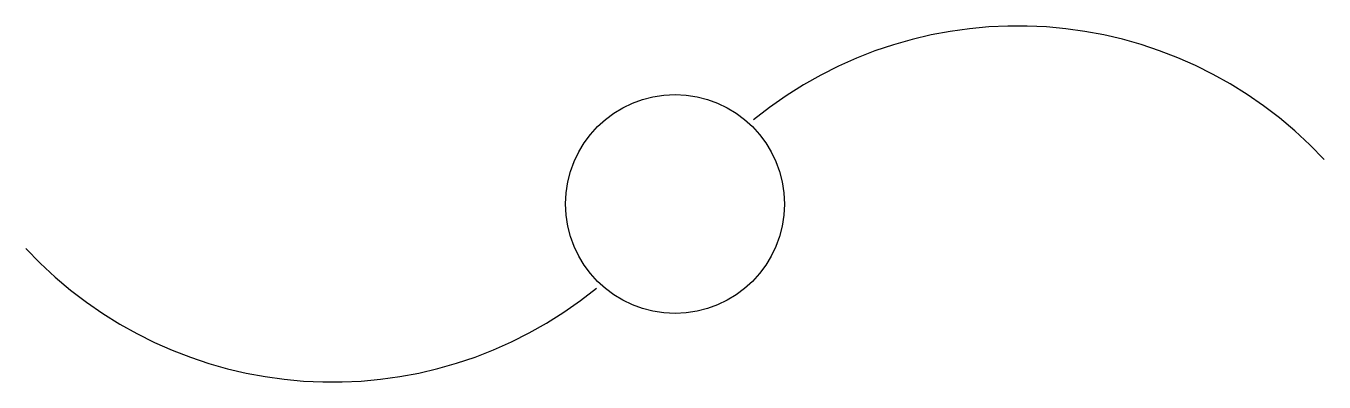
# Model space of a CAD drawing. Extents: x -0.371 to 0.371, y -0.102 to 0.102.
import ezdxf

# ---------------------------------------------------------------- set-up
doc = ezdxf.new("R2010")
doc.units = 0
doc.header["$MEASUREMENT"] = 0
doc.layers.get('0').update_dxf_attribs({"linetype": 'CONTINUOUS'})

msp = doc.modelspace()

# ---------------------------------------------------------------- linework, layer by layer
msp.add_circle((0, 0), 0.0625)
for centre, start, end in [((0.19569, -0.13736), 42.92464, 129.15342), ((-0.19569, 0.13736), 222.92464, 309.15342)]:
    msp.add_arc(centre, 0.23902, start, end)

doc.saveas('drawing.dxf')
